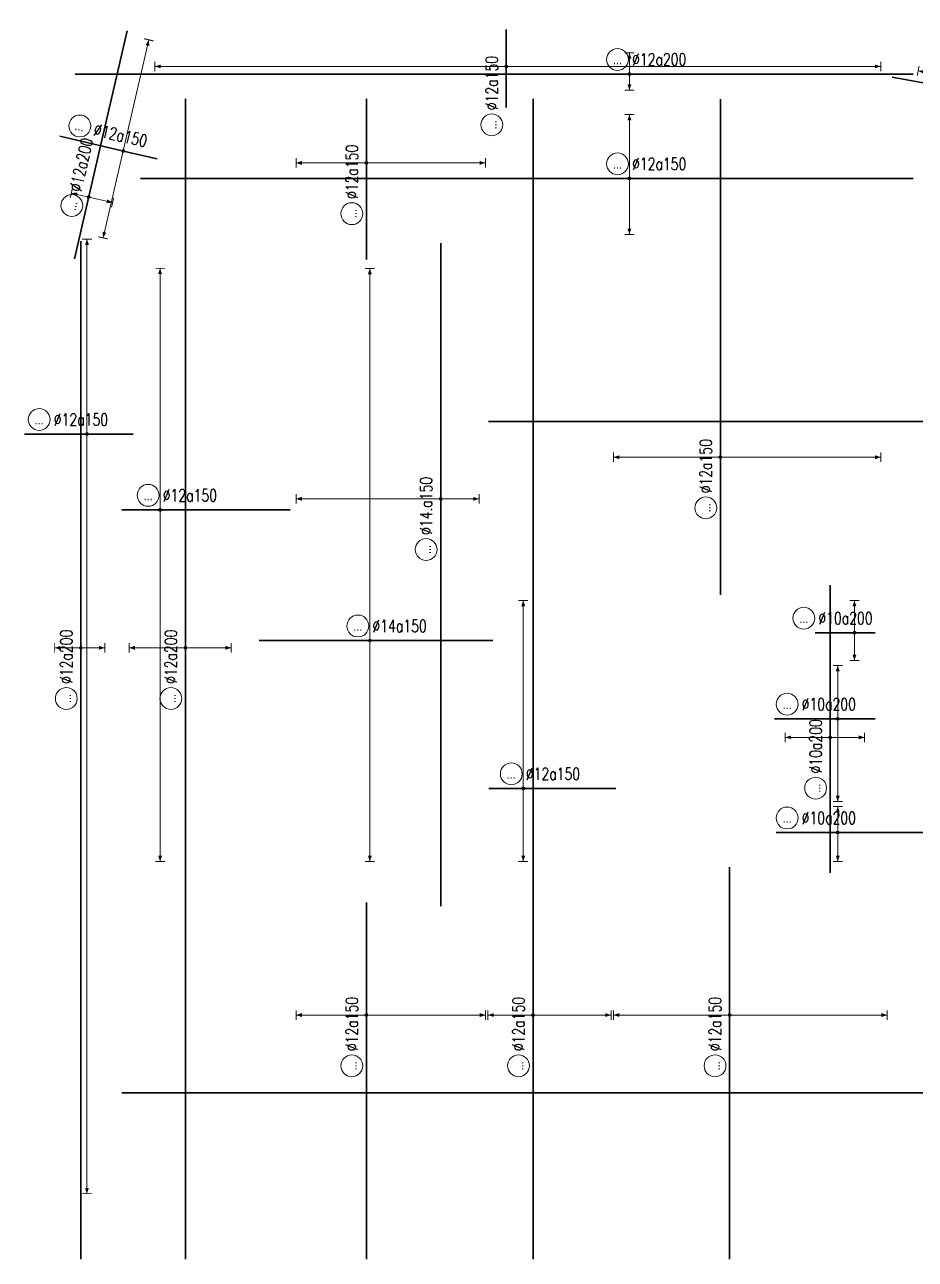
# Model space of a CAD drawing. Header units: millimetres. Extents: x 123850 to 4145305, y -92797 to 45493.
# Drawn here: x 123850 to 151342, y 7400 to 45493 of the extents above; entities that cross this region are included whole.
import ezdxf
from ezdxf.enums import TextEntityAlignment as Align

# ---------------------------------------------------------------- set-up
doc = ezdxf.new("R2010")
doc.units = ezdxf.units.MM
doc.layers.get('0').update_dxf_attribs({"lineweight": 20})
for name, color, linetype, lineweight in [('NDC_S_DIM', 1, 'Continuous', 15), ('NDC_S_REBAR', 4, 'Continuous', 35), ('NDC_S_VN TEXT', 7, 'Continuous', 20)]:
    doc.layers.add(name, color=color, linetype=linetype, lineweight=lineweight)
doc.styles.add('ARIAL', font='arial.ttf', dxfattribs={"width": 0.8})
doc.styles.add('NDC_EN TXT', font='romans.shx', dxfattribs={"width": 0.8})

# ---------------------------------------------------------------- blocks, each defined once
blk = doc.blocks.new('*U346')
h = blk.add_hatch(color=6)
edge = h.paths.add_edge_path()
edge.add_arc((4.81, 0), 0.3, 0, 360)
at = {"layer": 'NDC_S_DIM', "color": 8}
for q in [(4.81, 5.38), (4.81, -5.95)]:
    blk.add_line((4.81, 0), q, dxfattribs=at)
for points in [[(3.81, 5.38, 0.2, 0.2, 0), (5.81, 5.38, 0, 0, 0)], [(3.81, -5.95, 0.2, 0.2, 0), (5.81, -5.95, 0, 0, 0)]]:
    blk.add_lwpolyline(points, format="xyseb", dxfattribs=at)
at = {"layer": 'NDC_S_DIM'}
blk.add_circle((-5.62, 3), 2.25, dxfattribs=at)
at = {"layer": 'NDC_S_DIM', "color": 6}
blk.add_circle((4.81, 0), 0.3, dxfattribs=at)
at = {"layer": 'NDC_S_DIM', "color": 8}
for points in [[(4.41, 4.18), (4.81, 5.38), (5.21, 4.18)], [(4.41, -4.75), (4.81, -5.95), (5.21, -4.75)]]:
    blk.add_solid(points, dxfattribs=at)
at = {"layer": 'NDC_S_REBAR'}
for p, q in [((0, 0), (-7.85, 0)), ((-7.85, 0), (-7.85, 0)), ((0, 0), (32.82, 0)), ((32.82, 0), (32.82, 0)), ((32.82, 0), (32.82, 0)), ((-7.85, 0), (-7.85, 0))]:
    blk.add_line(p, q, dxfattribs=at)
at = {"layer": 'NDC_S_VN TEXT', "style": 'ARIAL', "width": 0.8}
blk.add_attdef('KHT', text='', height=2, dxfattribs=at).set_placement((-5.62, 3), align=Align.MIDDLE_CENTER)
at = {"layer": 'NDC_S_VN TEXT', "color": 3, "style": 'NDC_EN TXT', "width": 0.75}
blk.add_attdef('DKT', (-2.62, 1.75), '', height=2.5, dxfattribs=at)
blk = doc.blocks.new('*U345')
h = blk.add_hatch(color=6)
edge = h.paths.add_edge_path()
edge.add_arc((4.81, 0), 0.3, 0, 360)
at = {"layer": 'NDC_S_DIM', "color": 8}
for q in [(4.81, 10.99), (4.81, -17.01)]:
    blk.add_line((4.81, 0), q, dxfattribs=at)
for points in [[(3.81, 10.99, 0.2, 0.2, 0), (5.81, 10.99, 0, 0, 0)], [(3.81, -17.01, 0.2, 0.2, 0), (5.81, -17.01, 0, 0, 0)]]:
    blk.add_lwpolyline(points, format="xyseb", dxfattribs=at)
at = {"layer": 'NDC_S_DIM'}
blk.add_circle((-5.62, 3), 2.25, dxfattribs=at)
at = {"layer": 'NDC_S_DIM', "color": 6}
blk.add_circle((4.81, 0), 0.3, dxfattribs=at)
at = {"layer": 'NDC_S_DIM', "color": 8}
for points in [[(4.41, 9.79), (4.81, 10.99), (5.21, 9.79)], [(4.41, -15.81), (4.81, -17.01), (5.21, -15.81)]]:
    blk.add_solid(points, dxfattribs=at)
at = {"layer": 'NDC_S_REBAR'}
for p, q in [((0, 0), (-8.18, 0)), ((-8.18, 0), (-8.18, 0)), ((0, 0), (12.48, 0)), ((12.48, 0), (12.48, 0)), ((12.48, 0), (12.48, 0)), ((-8.18, 0), (-8.18, 0))]:
    blk.add_line(p, q, dxfattribs=at)
at = {"layer": 'NDC_S_VN TEXT', "style": 'ARIAL', "width": 0.8}
blk.add_attdef('KHT', text='', height=2, dxfattribs=at).set_placement((-5.62, 3), align=Align.MIDDLE_CENTER)
at = {"layer": 'NDC_S_VN TEXT', "color": 3, "style": 'NDC_EN TXT', "width": 0.75}
blk.add_attdef('DKT', (-2.62, 1.75), '', height=2.5, dxfattribs=at)
blk = doc.blocks.new('*U344')
h = blk.add_hatch(color=6)
edge = h.paths.add_edge_path()
edge.add_arc((4.81, 0), 0.3, 0, 360)
at = {"layer": 'NDC_S_DIM', "color": 8}
for q in [(4.81, 6.63), (4.81, -5.71)]:
    blk.add_line((4.81, 0), q, dxfattribs=at)
for points in [[(3.81, 6.63, 0.2, 0.2, 0), (5.81, 6.63, 0, 0, 0)], [(3.81, -5.71, 0.2, 0.2, 0), (5.81, -5.71, 0, 0, 0)]]:
    blk.add_lwpolyline(points, format="xyseb", dxfattribs=at)
at = {"layer": 'NDC_S_DIM'}
blk.add_circle((-5.62, 3), 2.25, dxfattribs=at)
at = {"layer": 'NDC_S_DIM', "color": 6}
blk.add_circle((4.81, 0), 0.3, dxfattribs=at)
at = {"layer": 'NDC_S_DIM', "color": 8}
for points in [[(4.41, 5.43), (4.81, 6.63), (5.21, 5.43)], [(4.41, -4.51), (4.81, -5.71), (5.21, -4.51)]]:
    blk.add_solid(points, dxfattribs=at)
at = {"layer": 'NDC_S_REBAR'}
for p, q in [((0, 0), (-3.28, 0)), ((-3.28, 0), (-3.28, 0)), ((0, 0), (9.06, 0)), ((9.06, 0), (9.06, 0)), ((9.06, 0), (9.06, 0)), ((-3.28, 0), (-3.28, 0))]:
    blk.add_line(p, q, dxfattribs=at)
at = {"layer": 'NDC_S_VN TEXT', "style": 'ARIAL', "width": 0.8}
blk.add_attdef('KHT', text='', height=2, dxfattribs=at).set_placement((-5.62, 3), align=Align.MIDDLE_CENTER)
at = {"layer": 'NDC_S_VN TEXT', "color": 3, "style": 'NDC_EN TXT', "width": 0.75}
blk.add_attdef('DKT', (-2.62, 1.75), '', height=2.5, dxfattribs=at)
blk = doc.blocks.new('*U337')
h = blk.add_hatch(color=6)
edge = h.paths.add_edge_path()
edge.add_arc((4.81, 0), 0.3, 0, 360)
at = {"layer": 'NDC_S_DIM', "color": 8}
for q in [(4.81, 9.26), (4.81, -7.07)]:
    blk.add_line((4.81, 0), q, dxfattribs=at)
for points in [[(3.81, 9.26, 0.2, 0.2, 0), (5.81, 9.26, 0, 0, 0)], [(3.81, -7.07, 0.2, 0.2, 0), (5.81, -7.07, 0, 0, 0)]]:
    blk.add_lwpolyline(points, format="xyseb", dxfattribs=at)
at = {"layer": 'NDC_S_DIM'}
blk.add_circle((-5.62, 3), 2.25, dxfattribs=at)
at = {"layer": 'NDC_S_DIM', "color": 6}
blk.add_circle((4.81, 0), 0.3, dxfattribs=at)
at = {"layer": 'NDC_S_DIM', "color": 8}
for points in [[(4.41, 8.06), (4.81, 9.26), (5.21, 8.06)], [(4.41, -5.87), (4.81, -7.07), (5.21, -5.87)]]:
    blk.add_solid(points, dxfattribs=at)
at = {"layer": 'NDC_S_REBAR'}
for p, q in [((0, 0), (-23.03, 0)), ((-23.03, 0), (-23.03, 0)), ((0, 0), (36.12, 0)), ((36.12, 0), (36.12, 0)), ((36.12, 0), (36.12, 0)), ((-23.03, 0), (-23.03, 0))]:
    blk.add_line(p, q, dxfattribs=at)
at = {"layer": 'NDC_S_VN TEXT', "style": 'ARIAL', "width": 0.8}
blk.add_attdef('KHT', text='', height=2, dxfattribs=at).set_placement((-5.62, 3), align=Align.MIDDLE_CENTER)
at = {"layer": 'NDC_S_VN TEXT', "color": 3, "style": 'NDC_EN TXT', "width": 0.75}
blk.add_attdef('DKT', (-2.62, 1.75), '', height=2.5, dxfattribs=at)
blk = doc.blocks.new('*U335')
h = blk.add_hatch(color=6)
edge = h.paths.add_edge_path()
edge.add_arc((-9.3, 0), 0.3, 0, 360)
at = {"layer": 'NDC_S_DIM', "color": 8}
for q in [(-9.3, 38.64), (-9.3, -15.03)]:
    blk.add_line((-9.3, 0), q, dxfattribs=at)
for points in [[(-10.3, 38.64, 0.2, 0.2, 0), (-8.3, 38.64, 0, 0, 0)], [(-10.3, -15.03, 0.2, 0.2, 0), (-8.3, -15.03, 0, 0, 0)]]:
    blk.add_lwpolyline(points, format="xyseb", dxfattribs=at)
at = {"layer": 'NDC_S_DIM'}
blk.add_circle((-11.76, 3), 2.25, dxfattribs=at)
at = {"layer": 'NDC_S_DIM', "color": 6}
blk.add_circle((-9.3, 0), 0.3, dxfattribs=at)
at = {"layer": 'NDC_S_DIM', "color": 8}
for points in [[(-9.7, 37.44), (-9.3, 38.64), (-8.9, 37.44)], [(-9.7, -13.83), (-9.3, -15.03), (-8.9, -13.83)]]:
    blk.add_solid(points, dxfattribs=at)
at = {"layer": 'NDC_S_REBAR'}
for p, q in [((0, 0), (-16.35, 0)), ((-16.35, 0), (-16.35, 0)), ((0, 0), (9.77, 0)), ((9.77, 0), (9.77, 0)), ((9.77, 0), (9.77, 0)), ((-16.35, 0), (-16.35, 0))]:
    blk.add_line(p, q, dxfattribs=at)
at = {"layer": 'NDC_S_VN TEXT', "style": 'ARIAL', "width": 0.8}
blk.add_attdef('KHT', text='', height=2, dxfattribs=at).set_placement((-11.76, 3), align=Align.MIDDLE_CENTER)
at = {"layer": 'NDC_S_VN TEXT', "color": 3, "style": 'NDC_EN TXT', "width": 0.75}
blk.add_attdef('DKT', (-8.76, 1.75), '', height=2.5, dxfattribs=at)
blk = doc.blocks.new('*U334')
h = blk.add_hatch(color=6)
edge = h.paths.add_edge_path()
edge.add_arc((-9.3, 0), 0.3, 0, 360)
at = {"layer": 'NDC_S_DIM', "color": 8}
for q in [(-9.3, 31.52), (-9.3, -32.48)]:
    blk.add_line((-9.3, 0), q, dxfattribs=at)
for points in [[(-10.3, 31.52, 0.2, 0.2, 0), (-8.3, 31.52, 0, 0, 0)], [(-10.3, -32.48, 0.2, 0.2, 0), (-8.3, -32.48, 0, 0, 0)]]:
    blk.add_lwpolyline(points, format="xyseb", dxfattribs=at)
at = {"layer": 'NDC_S_DIM'}
blk.add_circle((-11.76, 3), 2.25, dxfattribs=at)
at = {"layer": 'NDC_S_DIM', "color": 6}
blk.add_circle((-9.3, 0), 0.3, dxfattribs=at)
at = {"layer": 'NDC_S_DIM', "color": 8}
for points in [[(-9.7, 30.32), (-9.3, 31.52), (-8.9, 30.32)], [(-9.7, -31.28), (-9.3, -32.48), (-8.9, -31.28)]]:
    blk.add_solid(points, dxfattribs=at)
at = {"layer": 'NDC_S_REBAR'}
for p, q in [((0, 0), (-125.6, 0)), ((-125.6, 0), (-125.6, 0)), ((0, 0), (234.4, 0)), ((234.4, 0), (234.4, 0)), ((234.4, 0), (234.4, 0)), ((-125.6, 0), (-125.6, 0))]:
    blk.add_line(p, q, dxfattribs=at)
at = {"layer": 'NDC_S_VN TEXT', "style": 'ARIAL', "width": 0.8}
blk.add_attdef('KHT', text='', height=2, dxfattribs=at).set_placement((-11.76, 3), align=Align.MIDDLE_CENTER)
at = {"layer": 'NDC_S_VN TEXT', "color": 3, "style": 'NDC_EN TXT', "width": 0.75}
blk.add_attdef('DKT', (-8.76, 1.75), '', height=2.5, dxfattribs=at)
blk = doc.blocks.new('*U333')
h = blk.add_hatch(color=6)
edge = h.paths.add_edge_path()
edge.add_arc((-9.3, 0), 0.3, 0, 360)
at = {"layer": 'NDC_S_DIM', "color": 8}
for q in [(-9.3, 49.7), (-9.3, -72.3)]:
    blk.add_line((-9.3, 0), q, dxfattribs=at)
for points in [[(-10.3, 49.7, 0.2, 0.2, 0), (-8.3, 49.7, 0, 0, 0)], [(-10.3, -72.3, 0.2, 0.2, 0), (-8.3, -72.3, 0, 0, 0)]]:
    blk.add_lwpolyline(points, format="xyseb", dxfattribs=at)
at = {"layer": 'NDC_S_DIM'}
blk.add_circle((-11.76, 3), 2.25, dxfattribs=at)
at = {"layer": 'NDC_S_DIM', "color": 6}
blk.add_circle((-9.3, 0), 0.3, dxfattribs=at)
at = {"layer": 'NDC_S_DIM', "color": 8}
for points in [[(-9.7, 48.5), (-9.3, 49.7), (-8.9, 48.5)], [(-9.7, -71.1), (-9.3, -72.3), (-8.9, -71.1)]]:
    blk.add_solid(points, dxfattribs=at)
at = {"layer": 'NDC_S_REBAR'}
for p, q in [((0, 0), (-17.17, 0)), ((-17.17, 0), (-17.17, 0)), ((0, 0), (17.5, 0)), ((17.5, 0), (17.5, 0)), ((17.5, 0), (17.5, 0)), ((-17.17, 0), (-17.17, 0))]:
    blk.add_line(p, q, dxfattribs=at)
at = {"layer": 'NDC_S_VN TEXT', "style": 'ARIAL', "width": 0.8}
blk.add_attdef('KHT', text='', height=2, dxfattribs=at).set_placement((-11.76, 3), align=Align.MIDDLE_CENTER)
at = {"layer": 'NDC_S_VN TEXT', "color": 3, "style": 'NDC_EN TXT', "width": 0.75}
blk.add_attdef('DKT', (-8.76, 1.75), '', height=2.5, dxfattribs=at)
blk = doc.blocks.new('*U332')
h = blk.add_hatch(color=6)
edge = h.paths.add_edge_path()
edge.add_arc((-9.3, 0), 0.3, 0, 360)
at = {"layer": 'NDC_S_DIM', "color": 8}
for q in [(-9.3, 13.17), (-9.3, -11.5)]:
    blk.add_line((-9.3, 0), q, dxfattribs=at)
for points in [[(-10.3, 13.17, 0.2, 0.2, 0), (-8.3, 13.17, 0, 0, 0)], [(-10.3, -11.5, 0.2, 0.2, 0), (-8.3, -11.5, 0, 0, 0)]]:
    blk.add_lwpolyline(points, format="xyseb", dxfattribs=at)
at = {"layer": 'NDC_S_DIM'}
blk.add_circle((-11.76, 3), 2.25, dxfattribs=at)
at = {"layer": 'NDC_S_DIM', "color": 6}
blk.add_circle((-9.3, 0), 0.3, dxfattribs=at)
at = {"layer": 'NDC_S_DIM', "color": 8}
for points in [[(-9.7, 11.97), (-9.3, 13.17), (-8.9, 11.97)], [(-9.7, -10.3), (-9.3, -11.5), (-8.9, -10.3)]]:
    blk.add_solid(points, dxfattribs=at)
at = {"layer": 'NDC_S_REBAR'}
for p, q in [((0, 0), (-109.94, 0)), ((-109.94, 0), (-109.94, 0)), ((0, 0), (49.08, 0)), ((49.08, 0), (49.08, 0)), ((49.08, 0), (49.08, 0)), ((-109.94, 0), (-109.94, 0))]:
    blk.add_line(p, q, dxfattribs=at)
at = {"layer": 'NDC_S_VN TEXT', "style": 'ARIAL', "width": 0.8}
blk.add_attdef('KHT', text='', height=2, dxfattribs=at).set_placement((-11.76, 3), align=Align.MIDDLE_CENTER)
at = {"layer": 'NDC_S_VN TEXT', "color": 3, "style": 'NDC_EN TXT', "width": 0.75}
blk.add_attdef('DKT', (-8.76, 1.75), '', height=2.5, dxfattribs=at)
blk = doc.blocks.new('*U331')
h = blk.add_hatch(color=6)
edge = h.paths.add_edge_path()
edge.add_arc((4.81, 0), 0.3, 0, 360)
at = {"layer": 'NDC_S_DIM', "color": 8}
for q in [(4.81, 14.49), (4.81, -24.51)]:
    blk.add_line((4.81, 0), q, dxfattribs=at)
for points in [[(3.81, 14.49, 0.2, 0.2, 0), (5.81, 14.49, 0, 0, 0)], [(3.81, -24.51, 0.2, 0.2, 0), (5.81, -24.51, 0, 0, 0)]]:
    blk.add_lwpolyline(points, format="xyseb", dxfattribs=at)
at = {"layer": 'NDC_S_DIM'}
blk.add_circle((-5.62, 3), 2.25, dxfattribs=at)
at = {"layer": 'NDC_S_DIM', "color": 6}
blk.add_circle((4.81, 0), 0.3, dxfattribs=at)
at = {"layer": 'NDC_S_DIM', "color": 8}
for points in [[(4.41, 13.29), (4.81, 14.49), (5.21, 13.29)], [(4.41, -23.31), (4.81, -24.51), (5.21, -23.31)]]:
    blk.add_solid(points, dxfattribs=at)
at = {"layer": 'NDC_S_REBAR'}
for p, q in [((0, 0), (-45.43, 0)), ((-45.43, 0), (-45.43, 0)), ((0, 0), (27.94, 0)), ((27.94, 0), (27.94, 0)), ((27.94, 0), (27.94, 0)), ((-45.43, 0), (-45.43, 0))]:
    blk.add_line(p, q, dxfattribs=at)
at = {"layer": 'NDC_S_VN TEXT', "style": 'ARIAL', "width": 0.8}
blk.add_attdef('KHT', text='', height=2, dxfattribs=at).set_placement((-5.62, 3), align=Align.MIDDLE_CENTER)
at = {"layer": 'NDC_S_VN TEXT', "color": 3, "style": 'NDC_EN TXT', "width": 0.75}
blk.add_attdef('DKT', (-2.62, 1.75), '', height=2.5, dxfattribs=at)
blk = doc.blocks.new('*U329')
h = blk.add_hatch(color=6)
edge = h.paths.add_edge_path()
edge.add_arc((4.81, 0), 0.3, 0, 360)
at = {"layer": 'NDC_S_DIM', "color": 8}
for q in [(4.81, 11.59), (4.81, -9.41)]:
    blk.add_line((4.81, 0), q, dxfattribs=at)
for points in [[(3.81, 11.59, 0.2, 0.2, 0), (5.81, 11.59, 0, 0, 0)], [(3.81, -9.41, 0.2, 0.2, 0), (5.81, -9.41, 0, 0, 0)]]:
    blk.add_lwpolyline(points, format="xyseb", dxfattribs=at)
at = {"layer": 'NDC_S_DIM'}
blk.add_circle((-5.62, 3), 2.25, dxfattribs=at)
at = {"layer": 'NDC_S_DIM', "color": 6}
blk.add_circle((4.81, 0), 0.3, dxfattribs=at)
at = {"layer": 'NDC_S_DIM', "color": 8}
for points in [[(4.41, 10.39), (4.81, 11.59), (5.21, 10.39)], [(4.41, -8.21), (4.81, -9.41), (5.21, -8.21)]]:
    blk.add_solid(points, dxfattribs=at)
at = {"layer": 'NDC_S_REBAR'}
for p, q in [((0, 0), (-120.96, 0)), ((-120.96, 0), (-120.96, 0)), ((0, 0), (117.71, 0)), ((117.71, 0), (117.71, 0)), ((117.71, 0), (117.71, 0)), ((-120.96, 0), (-120.96, 0))]:
    blk.add_line(p, q, dxfattribs=at)
at = {"layer": 'NDC_S_VN TEXT', "style": 'ARIAL', "width": 0.8}
blk.add_attdef('KHT', text='', height=2, dxfattribs=at).set_placement((-5.62, 3), align=Align.MIDDLE_CENTER)
at = {"layer": 'NDC_S_VN TEXT', "color": 3, "style": 'NDC_EN TXT', "width": 0.75}
blk.add_attdef('DKT', (-2.62, 1.75), '', height=2.5, dxfattribs=at)
blk = doc.blocks.new('*U328')
h = blk.add_hatch(color=6)
edge = h.paths.add_edge_path()
edge.add_arc((4.81, 0), 0.3, 0, 360)
at = {"layer": 'NDC_S_DIM', "color": 8}
for q in [(4.81, 9.29), (4.81, -16.04)]:
    blk.add_line((4.81, 0), q, dxfattribs=at)
for points in [[(3.81, 9.29, 0.2, 0.2, 0), (5.81, 9.29, 0, 0, 0)], [(3.81, -16.04, 0.2, 0.2, 0), (5.81, -16.04, 0, 0, 0)]]:
    blk.add_lwpolyline(points, format="xyseb", dxfattribs=at)
at = {"layer": 'NDC_S_DIM'}
blk.add_circle((-5.62, 3), 2.25, dxfattribs=at)
at = {"layer": 'NDC_S_DIM', "color": 6}
blk.add_circle((4.81, 0), 0.3, dxfattribs=at)
at = {"layer": 'NDC_S_DIM', "color": 8}
for points in [[(4.41, 8.09), (4.81, 9.29), (5.21, 8.09)], [(4.41, -14.84), (4.81, -16.04), (5.21, -14.84)]]:
    blk.add_solid(points, dxfattribs=at)
at = {"layer": 'NDC_S_REBAR'}
for p, q in [((0, 0), (-45.43, 0)), ((-45.43, 0), (-45.43, 0)), ((0, 0), (193.24, 0)), ((193.24, 0), (193.24, 0)), ((193.24, 0), (193.24, 0)), ((-45.43, 0), (-45.43, 0))]:
    blk.add_line(p, q, dxfattribs=at)
at = {"layer": 'NDC_S_VN TEXT', "style": 'ARIAL', "width": 0.8}
blk.add_attdef('KHT', text='', height=2, dxfattribs=at).set_placement((-5.62, 3), align=Align.MIDDLE_CENTER)
at = {"layer": 'NDC_S_VN TEXT', "color": 3, "style": 'NDC_EN TXT', "width": 0.75}
blk.add_attdef('DKT', (-2.62, 1.75), '', height=2.5, dxfattribs=at)
blk = doc.blocks.new('*U325')
h = blk.add_hatch(color=6)
edge = h.paths.add_edge_path()
edge.add_arc((4.81, 0), 0.3, 0, 360)
at = {"layer": 'NDC_S_DIM', "color": 8}
for q in [(4.81, 21.99), (4.81, -33.01)]:
    blk.add_line((4.81, 0), q, dxfattribs=at)
for points in [[(3.81, 21.99, 0.2, 0.2, 0), (5.81, 21.99, 0, 0, 0)], [(3.81, -33.01, 0.2, 0.2, 0), (5.81, -33.01, 0, 0, 0)]]:
    blk.add_lwpolyline(points, format="xyseb", dxfattribs=at)
at = {"layer": 'NDC_S_DIM'}
blk.add_circle((-5.62, 3), 2.25, dxfattribs=at)
at = {"layer": 'NDC_S_DIM', "color": 6}
blk.add_circle((4.81, 0), 0.3, dxfattribs=at)
at = {"layer": 'NDC_S_DIM', "color": 8}
for points in [[(4.41, 20.79), (4.81, 21.99), (5.21, 20.79)], [(4.41, -31.81), (4.81, -33.01), (5.21, -31.81)]]:
    blk.add_solid(points, dxfattribs=at)
at = {"layer": 'NDC_S_REBAR'}
for p, q in [((0, 0), (-23.51, 0)), ((-23.51, 0), (-23.51, 0)), ((0, 0), (78.49, 0)), ((78.49, 0), (78.49, 0)), ((78.49, 0), (78.49, 0)), ((-23.51, 0), (-23.51, 0))]:
    blk.add_line(p, q, dxfattribs=at)
at = {"layer": 'NDC_S_VN TEXT', "style": 'ARIAL', "width": 0.8}
blk.add_attdef('KHT', text='', height=2, dxfattribs=at).set_placement((-5.62, 3), align=Align.MIDDLE_CENTER)
at = {"layer": 'NDC_S_VN TEXT', "color": 3, "style": 'NDC_EN TXT', "width": 0.75}
blk.add_attdef('DKT', (-2.62, 1.75), '', height=2.5, dxfattribs=at)
blk = doc.blocks.new('*U323')
h = blk.add_hatch(color=6)
edge = h.paths.add_edge_path()
edge.add_arc((4.81, 0), 0.3, 0, 360)
at = {"layer": 'NDC_S_DIM', "color": 8}
for q in [(4.81, 14.49), (4.81, -24.51)]:
    blk.add_line((4.81, 0), q, dxfattribs=at)
for points in [[(3.81, 14.49, 0.2, 0.2, 0), (5.81, 14.49, 0, 0, 0)], [(3.81, -24.51, 0.2, 0.2, 0), (5.81, -24.51, 0, 0, 0)]]:
    blk.add_lwpolyline(points, format="xyseb", dxfattribs=at)
at = {"layer": 'NDC_S_DIM'}
blk.add_circle((-5.62, 3), 2.25, dxfattribs=at)
at = {"layer": 'NDC_S_DIM', "color": 6}
blk.add_circle((4.81, 0), 0.3, dxfattribs=at)
at = {"layer": 'NDC_S_DIM', "color": 8}
for points in [[(4.41, 13.29), (4.81, 14.49), (5.21, 13.29)], [(4.41, -23.31), (4.81, -24.51), (5.21, -23.31)]]:
    blk.add_solid(points, dxfattribs=at)
at = {"layer": 'NDC_S_REBAR'}
for p, q in [((0, 0), (-15.05, 0)), ((-15.05, 0), (-15.05, 0)), ((0, 0), (17.96, 0)), ((17.96, 0), (17.96, 0)), ((17.96, 0), (17.96, 0)), ((-15.05, 0), (-15.05, 0))]:
    blk.add_line(p, q, dxfattribs=at)
at = {"layer": 'NDC_S_VN TEXT', "style": 'ARIAL', "width": 0.8}
blk.add_attdef('KHT', text='', height=2, dxfattribs=at).set_placement((-5.62, 3), align=Align.MIDDLE_CENTER)
at = {"layer": 'NDC_S_VN TEXT', "color": 3, "style": 'NDC_EN TXT', "width": 0.75}
blk.add_attdef('DKT', (-2.62, 1.75), '', height=2.5, dxfattribs=at)
blk = doc.blocks.new('*U322')
h = blk.add_hatch(color=6)
edge = h.paths.add_edge_path()
edge.add_arc((-9.3, 0), 0.3, 0, 360)
at = {"layer": 'NDC_S_DIM', "color": 8}
for q in [(-9.3, 76.55), (-9.3, -45.45)]:
    blk.add_line((-9.3, 0), q, dxfattribs=at)
for points in [[(-10.3, 76.55, 0.2, 0.2, 0), (-8.3, 76.55, 0, 0, 0)], [(-10.3, -45.45, 0.2, 0.2, 0), (-8.3, -45.45, 0, 0, 0)]]:
    blk.add_lwpolyline(points, format="xyseb", dxfattribs=at)
at = {"layer": 'NDC_S_DIM'}
blk.add_circle((-11.76, 3), 2.25, dxfattribs=at)
at = {"layer": 'NDC_S_DIM', "color": 6}
blk.add_circle((-9.3, 0), 0.3, dxfattribs=at)
at = {"layer": 'NDC_S_DIM', "color": 8}
for points in [[(-9.7, 75.35), (-9.3, 76.55), (-8.9, 75.35)], [(-9.7, -44.25), (-9.3, -45.45), (-8.9, -44.25)]]:
    blk.add_solid(points, dxfattribs=at)
at = {"layer": 'NDC_S_REBAR'}
for p, q in [((0, 0), (-32.05, 0)), ((-32.05, 0), (-32.05, 0)), ((0, 0), (16, 0)), ((16, 0), (16, 0)), ((16, 0), (16, 0)), ((-32.05, 0), (-32.05, 0))]:
    blk.add_line(p, q, dxfattribs=at)
at = {"layer": 'NDC_S_VN TEXT', "style": 'ARIAL', "width": 0.8}
blk.add_attdef('KHT', text='', height=2, dxfattribs=at).set_placement((-11.76, 3), align=Align.MIDDLE_CENTER)
at = {"layer": 'NDC_S_VN TEXT', "color": 3, "style": 'NDC_EN TXT', "width": 0.75}
blk.add_attdef('DKT', (-8.76, 1.75), '', height=2.5, dxfattribs=at)
blk = doc.blocks.new('*U321')
h = blk.add_hatch(color=6)
edge = h.paths.add_edge_path()
edge.add_arc((4.81, 0), 0.3, 0, 360)
at = {"layer": 'NDC_S_DIM', "color": 8}
for q in [(4.81, 29.77), (4.81, -7.89)]:
    blk.add_line((4.81, 0), q, dxfattribs=at)
for points in [[(3.81, 29.77, 0.2, 0.2, 0), (5.81, 29.77, 0, 0, 0)], [(3.81, -7.89, 0.2, 0.2, 0), (5.81, -7.89, 0, 0, 0)]]:
    blk.add_lwpolyline(points, format="xyseb", dxfattribs=at)
at = {"layer": 'NDC_S_DIM'}
blk.add_circle((-5.62, 3), 2.25, dxfattribs=at)
at = {"layer": 'NDC_S_DIM', "color": 6}
blk.add_circle((4.81, 0), 0.3, dxfattribs=at)
at = {"layer": 'NDC_S_DIM', "color": 8}
for points in [[(4.41, 28.57), (4.81, 29.77), (5.21, 28.57)], [(4.41, -6.69), (4.81, -7.89), (5.21, -6.69)]]:
    blk.add_solid(points, dxfattribs=at)
at = {"layer": 'NDC_S_REBAR'}
for p, q in [((0, 0), (-78.94, 0)), ((-78.94, 0), (-78.94, 0)), ((0, 0), (57.39, 0)), ((57.39, 0), (57.39, 0)), ((57.39, 0), (57.39, 0)), ((-78.94, 0), (-78.94, 0))]:
    blk.add_line(p, q, dxfattribs=at)
at = {"layer": 'NDC_S_VN TEXT', "style": 'ARIAL', "width": 0.8}
blk.add_attdef('KHT', text='', height=2, dxfattribs=at).set_placement((-5.62, 3), align=Align.MIDDLE_CENTER)
at = {"layer": 'NDC_S_VN TEXT', "color": 3, "style": 'NDC_EN TXT', "width": 0.75}
blk.add_attdef('DKT', (-2.62, 1.75), '', height=2.5, dxfattribs=at)
blk = doc.blocks.new('*U320')
h = blk.add_hatch(color=6)
edge = h.paths.add_edge_path()
edge.add_arc((4.81, 0), 0.3, 0, 360)
at = {"layer": 'NDC_S_DIM', "color": 8}
for q in [(4.81, 5.39), (4.81, -4.94)]:
    blk.add_line((4.81, 0), q, dxfattribs=at)
for points in [[(3.81, 5.39, 0.2, 0.2, 0), (5.81, 5.39, 0, 0, 0)], [(3.81, -4.94, 0.2, 0.2, 0), (5.81, -4.94, 0, 0, 0)]]:
    blk.add_lwpolyline(points, format="xyseb", dxfattribs=at)
at = {"layer": 'NDC_S_DIM'}
blk.add_circle((-5.62, 3), 2.25, dxfattribs=at)
at = {"layer": 'NDC_S_DIM', "color": 6}
blk.add_circle((4.81, 0), 0.3, dxfattribs=at)
at = {"layer": 'NDC_S_DIM', "color": 8}
for points in [[(4.41, 4.19), (4.81, 5.39), (5.21, 4.19)], [(4.41, -3.74), (4.81, -4.94), (5.21, -3.74)]]:
    blk.add_solid(points, dxfattribs=at)
at = {"layer": 'NDC_S_REBAR'}
for p, q in [((0, 0), (-120.96, 0)), ((-120.96, 0), (-120.96, 0)), ((0, 0), (88.45, 0)), ((88.45, 0), (88.45, 0)), ((88.45, 0), (88.45, 0)), ((-120.96, 0), (-120.96, 0))]:
    blk.add_line(p, q, dxfattribs=at)
at = {"layer": 'NDC_S_VN TEXT', "style": 'ARIAL', "width": 0.8}
blk.add_attdef('KHT', text='', height=2, dxfattribs=at).set_placement((-5.62, 3), align=Align.MIDDLE_CENTER)
at = {"layer": 'NDC_S_VN TEXT', "color": 3, "style": 'NDC_EN TXT', "width": 0.75}
blk.add_attdef('DKT', (-2.62, 1.75), '', height=2.5, dxfattribs=at)
blk = doc.blocks.new('*U319')
h = blk.add_hatch(color=6)
edge = h.paths.add_edge_path()
edge.add_arc((-9.3, 0), 0.3, 0, 360)
at = {"layer": 'NDC_S_DIM', "color": 8}
for q in [(-9.3, 4.36), (-9.3, -3.3)]:
    blk.add_line((-9.3, 0), q, dxfattribs=at)
for points in [[(-10.3, 4.36, 0.2, 0.2, 0), (-8.3, 4.36, 0, 0, 0)], [(-10.3, -3.3, 0.2, 0.2, 0), (-8.3, -3.3, 0, 0, 0)]]:
    blk.add_lwpolyline(points, format="xyseb", dxfattribs=at)
at = {"layer": 'NDC_S_DIM'}
blk.add_circle((-11.76, 3), 2.25, dxfattribs=at)
at = {"layer": 'NDC_S_DIM', "color": 6}
blk.add_circle((-9.3, 0), 0.3, dxfattribs=at)
at = {"layer": 'NDC_S_DIM', "color": 8}
for points in [[(-9.7, 3.16), (-9.3, 4.36), (-8.9, 3.16)], [(-9.7, -2.1), (-9.3, -3.3), (-8.9, -2.1)]]:
    blk.add_solid(points, dxfattribs=at)
at = {"layer": 'NDC_S_REBAR'}
for p, q in [((0, 0), (-123.37, 0)), ((-123.37, 0), (-123.37, 0)), ((0, 0), (49.08, 0)), ((49.08, 0), (49.08, 0)), ((49.08, 0), (49.08, 0)), ((-123.37, 0), (-123.37, 0))]:
    blk.add_line(p, q, dxfattribs=at)
at = {"layer": 'NDC_S_VN TEXT', "style": 'ARIAL', "width": 0.8}
blk.add_attdef('KHT', text='', height=2, dxfattribs=at).set_placement((-11.76, 3), align=Align.MIDDLE_CENTER)
at = {"layer": 'NDC_S_VN TEXT', "color": 3, "style": 'NDC_EN TXT', "width": 0.75}
blk.add_attdef('DKT', (-8.76, 1.75), '', height=2.5, dxfattribs=at)
blk = doc.blocks.new('*U318')
h = blk.add_hatch(color=6)
edge = h.paths.add_edge_path()
edge.add_arc((-1.93, 0), 0.3, 0, 360)
at = {"layer": 'NDC_S_DIM', "color": 8}
for q in [(-1.93, 40.09), (-1.93, -156.24)]:
    blk.add_line((-1.93, 0), q, dxfattribs=at)
for points in [[(-2.93, 40.09, 0.2, 0.2, 0), (-0.93, 40.09, 0, 0, 0)], [(-2.93, -156.24, 0.2, 0.2, 0), (-0.93, -156.24, 0, 0, 0)]]:
    blk.add_lwpolyline(points, format="xyseb", dxfattribs=at)
at = {"layer": 'NDC_S_DIM'}
blk.add_circle((-11.76, 3), 2.25, dxfattribs=at)
at = {"layer": 'NDC_S_DIM', "color": 6}
blk.add_circle((-1.93, 0), 0.3, dxfattribs=at)
at = {"layer": 'NDC_S_DIM', "color": 8}
for points in [[(-2.33, 38.89), (-1.93, 40.09), (-1.53, 38.89)], [(-2.33, -155.04), (-1.93, -156.24), (-1.53, -155.04)]]:
    blk.add_solid(points, dxfattribs=at)
at = {"layer": 'NDC_S_REBAR'}
for p, q in [((0, 0), (-14.76, 0)), ((-14.76, 0), (-14.76, 0)), ((0, 0), (7.58, 0)), ((7.58, 0), (7.58, 0)), ((7.58, 0), (7.58, 0)), ((-14.76, 0), (-14.76, 0))]:
    blk.add_line(p, q, dxfattribs=at)
at = {"layer": 'NDC_S_VN TEXT', "style": 'ARIAL', "width": 0.8}
blk.add_attdef('KHT', text='', height=2, dxfattribs=at).set_placement((-11.76, 3), align=Align.MIDDLE_CENTER)
at = {"layer": 'NDC_S_VN TEXT', "color": 3, "style": 'NDC_EN TXT', "width": 0.75}
blk.add_attdef('DKT', (-8.76, 1.75), '', height=2.5, dxfattribs=at)
blk = doc.blocks.new('*U317')
h = blk.add_hatch(color=6)
edge = h.paths.add_edge_path()
edge.add_arc((6.39, 0), 0.3, 0, 360)
at = {"layer": 'NDC_S_DIM', "color": 8}
for q in [(6.39, 72.32), (6.39, -77.06)]:
    blk.add_line((6.39, 0), q, dxfattribs=at)
for points in [[(5.39, 72.32, 0.2, 0.2, 0), (7.39, 72.32, 0, 0, 0)], [(5.39, -77.06, 0.2, 0.2, 0), (7.39, -77.06, 0, 0, 0)]]:
    blk.add_lwpolyline(points, format="xyseb", dxfattribs=at)
at = {"layer": 'NDC_S_DIM'}
blk.add_circle((-5.62, 3), 2.25, dxfattribs=at)
at = {"layer": 'NDC_S_DIM', "color": 6}
blk.add_circle((6.39, 0), 0.3, dxfattribs=at)
at = {"layer": 'NDC_S_DIM', "color": 8}
for points in [[(5.99, 71.12), (6.39, 72.32), (6.79, 71.12)], [(5.99, -75.86), (6.39, -77.06), (6.79, -75.86)]]:
    blk.add_solid(points, dxfattribs=at)
at = {"layer": 'NDC_S_REBAR'}
for p, q in [((0, 0), (-2.05, 0)), ((-2.05, 0), (-2.05, 0)), ((0, 0), (14.01, 0)), ((14.01, 0), (14.01, 0)), ((14.01, 0), (14.01, 0)), ((-2.05, 0), (-2.05, 0))]:
    blk.add_line(p, q, dxfattribs=at)
at = {"layer": 'NDC_S_VN TEXT', "style": 'ARIAL', "width": 0.8}
blk.add_attdef('KHT', text='', height=2, dxfattribs=at).set_placement((-5.62, 3), align=Align.MIDDLE_CENTER)
at = {"layer": 'NDC_S_VN TEXT', "color": 3, "style": 'NDC_EN TXT', "width": 0.75}
blk.add_attdef('DKT', (-2.62, 1.75), '', height=2.5, dxfattribs=at)
blk = doc.blocks.new('*U316')
h = blk.add_hatch(color=6)
edge = h.paths.add_edge_path()
edge.add_arc((-9.3, 0), 0.3, 0, 360)
at = {"layer": 'NDC_S_DIM', "color": 8}
for q in [(-9.3, 4.36), (-9.3, -3.3)]:
    blk.add_line((-9.3, 0), q, dxfattribs=at)
for points in [[(-10.3, 4.36, 0.2, 0.2, 0), (-8.3, 4.36, 0, 0, 0)], [(-10.3, -3.3, 0.2, 0.2, 0), (-8.3, -3.3, 0, 0, 0)]]:
    blk.add_lwpolyline(points, format="xyseb", dxfattribs=at)
at = {"layer": 'NDC_S_DIM'}
blk.add_circle((-11.76, 3), 2.25, dxfattribs=at)
at = {"layer": 'NDC_S_DIM', "color": 6}
blk.add_circle((-9.3, 0), 0.3, dxfattribs=at)
at = {"layer": 'NDC_S_DIM', "color": 8}
for points in [[(-9.7, 3.16), (-9.3, 4.36), (-8.9, 3.16)], [(-9.7, -2.1), (-9.3, -3.3), (-8.9, -2.1)]]:
    blk.add_solid(points, dxfattribs=at)
at = {"layer": 'NDC_S_REBAR'}
for p, q in [((0, 0), (-91.05, 0)), ((-91.05, 0), (-91.05, 0)), ((0, 0), (95.28, 0)), ((95.28, 0), (95.28, 0)), ((95.28, 0), (95.28, 0)), ((-91.05, 0), (-91.05, 0))]:
    blk.add_line(p, q, dxfattribs=at)
at = {"layer": 'NDC_S_VN TEXT', "style": 'ARIAL', "width": 0.8}
blk.add_attdef('KHT', text='', height=2, dxfattribs=at).set_placement((-11.76, 3), align=Align.MIDDLE_CENTER)
at = {"layer": 'NDC_S_VN TEXT', "color": 3, "style": 'NDC_EN TXT', "width": 0.75}
blk.add_attdef('DKT', (-8.76, 1.75), '', height=2.5, dxfattribs=at)
blk = doc.blocks.new('*U315')
h = blk.add_hatch(color=6)
edge = h.paths.add_edge_path()
edge.add_arc((6.39, 0), 0.3, 0, 360)
at = {"layer": 'NDC_S_DIM', "color": 8}
for q in [(6.39, 57.64), (6.39, -124.35)]:
    blk.add_line((6.39, 0), q, dxfattribs=at)
for points in [[(5.39, 57.64, 0.2, 0.2, 0), (7.39, 57.64, 0, 0, 0)], [(5.39, -124.35, 0.2, 0.2, 0), (7.39, -124.35, 0, 0, 0)]]:
    blk.add_lwpolyline(points, format="xyseb", dxfattribs=at)
at = {"layer": 'NDC_S_DIM'}
blk.add_circle((-5.62, 3), 2.25, dxfattribs=at)
at = {"layer": 'NDC_S_DIM', "color": 6}
blk.add_circle((6.39, 0), 0.3, dxfattribs=at)
at = {"layer": 'NDC_S_DIM', "color": 8}
for points in [[(5.99, 56.44), (6.39, 57.64), (6.79, 56.44)], [(5.99, -123.15), (6.39, -124.35), (6.79, -123.15)]]:
    blk.add_solid(points, dxfattribs=at)
at = {"layer": 'NDC_S_REBAR'}
for p, q in [((0, 0), (-2.05, 0)), ((-2.05, 0), (-2.05, 0)), ((0, 0), (11.11, 0)), ((11.11, 0), (11.11, 0)), ((11.11, 0), (11.11, 0)), ((-2.05, 0), (-2.05, 0))]:
    blk.add_line(p, q, dxfattribs=at)
at = {"layer": 'NDC_S_VN TEXT', "style": 'ARIAL', "width": 0.8}
blk.add_attdef('KHT', text='', height=2, dxfattribs=at).set_placement((-5.62, 3), align=Align.MIDDLE_CENTER)
at = {"layer": 'NDC_S_VN TEXT', "color": 3, "style": 'NDC_EN TXT', "width": 0.75}
blk.add_attdef('DKT', (-2.62, 1.75), '', height=2.5, dxfattribs=at)
blk = doc.blocks.new('*U314')
h = blk.add_hatch(color=6)
edge = h.paths.add_edge_path()
edge.add_arc((-1.93, 0), 0.3, 0, 360)
at = {"layer": 'NDC_S_DIM', "color": 8}
for q in [(-1.93, 23.45), (-1.93, -18.36)]:
    blk.add_line((-1.93, 0), q, dxfattribs=at)
for points in [[(-2.93, 23.45, 0.2, 0.2, 0), (-0.93, 23.45, 0, 0, 0)], [(-2.93, -18.36, 0.2, 0.2, 0), (-0.93, -18.36, 0, 0, 0)]]:
    blk.add_lwpolyline(points, format="xyseb", dxfattribs=at)
at = {"layer": 'NDC_S_DIM'}
blk.add_circle((-11.76, 3), 2.25, dxfattribs=at)
at = {"layer": 'NDC_S_DIM', "color": 6}
blk.add_circle((-1.93, 0), 0.3, dxfattribs=at)
at = {"layer": 'NDC_S_DIM', "color": 8}
for points in [[(-2.33, 22.25), (-1.93, 23.45), (-1.53, 22.25)], [(-2.33, -17.16), (-1.93, -18.36), (-1.53, -17.16)]]:
    blk.add_solid(points, dxfattribs=at)
at = {"layer": 'NDC_S_REBAR'}
for p, q in [((0, 0), (-15.33, 0)), ((-15.33, 0), (-15.33, 0)), ((0, 0), (5.28, 0)), ((5.28, 0), (5.28, 0)), ((5.28, 0), (5.28, 0)), ((-15.33, 0), (-15.33, 0))]:
    blk.add_line(p, q, dxfattribs=at)
at = {"layer": 'NDC_S_VN TEXT', "style": 'ARIAL', "width": 0.8}
blk.add_attdef('KHT', text='', height=2, dxfattribs=at).set_placement((-11.76, 3), align=Align.MIDDLE_CENTER)
at = {"layer": 'NDC_S_VN TEXT', "color": 3, "style": 'NDC_EN TXT', "width": 0.75}
blk.add_attdef('DKT', (-8.76, 1.75), '', height=2.5, dxfattribs=at)
blk = doc.blocks.new('*U312')
h = blk.add_hatch(color=6)
edge = h.paths.add_edge_path()
edge.add_arc((-9.3, 0), 0.3, 0, 360)
at = {"layer": 'NDC_S_DIM', "color": 8}
for q in [(-9.3, 3.68), (-9.3, -5.04)]:
    blk.add_line((-9.3, 0), q, dxfattribs=at)
for points in [[(-10.3, 3.68, 0.2, 0.2, 0), (-8.3, 3.68, 0, 0, 0)], [(-10.3, -5.04, 0.2, 0.2, 0), (-8.3, -5.04, 0, 0, 0)]]:
    blk.add_lwpolyline(points, format="xyseb", dxfattribs=at)
at = {"layer": 'NDC_S_DIM'}
blk.add_circle((-11.76, 3), 2.25, dxfattribs=at)
at = {"layer": 'NDC_S_DIM', "color": 6}
blk.add_circle((-9.3, 0), 0.3, dxfattribs=at)
at = {"layer": 'NDC_S_DIM', "color": 8}
for points in [[(-9.7, 2.48), (-9.3, 3.68), (-8.9, 2.48)], [(-9.7, -3.84), (-9.3, -5.04), (-8.9, -3.84)]]:
    blk.add_solid(points, dxfattribs=at)
at = {"layer": 'NDC_S_REBAR'}
for p, q in [((0, 0), (-22.36, 0)), ((-22.36, 0), (-22.36, 0)), ((0, 0), (25.77, 0)), ((25.77, 0), (25.77, 0)), ((25.77, 0), (25.77, 0)), ((-22.36, 0), (-22.36, 0))]:
    blk.add_line(p, q, dxfattribs=at)
at = {"layer": 'NDC_S_VN TEXT', "style": 'ARIAL', "width": 0.8}
blk.add_attdef('KHT', text='', height=2, dxfattribs=at).set_placement((-11.76, 3), align=Align.MIDDLE_CENTER)
at = {"layer": 'NDC_S_VN TEXT', "color": 3, "style": 'NDC_EN TXT', "width": 0.75}
blk.add_attdef('DKT', (-8.76, 1.75), '', height=2.5, dxfattribs=at)
blk = doc.blocks.new('*U311')
h = blk.add_hatch(color=6)
edge = h.paths.add_edge_path()
edge.add_arc((4.81, 0), 0.3, 0, 360)
at = {"layer": 'NDC_S_DIM', "color": 8}
for q in [(4.81, 23.9), (4.81, -32.43)]:
    blk.add_line((4.81, 0), q, dxfattribs=at)
for points in [[(3.81, 23.9, 0.2, 0.2, 0), (5.81, 23.9, 0, 0, 0)], [(3.81, -32.43, 0.2, 0.2, 0), (5.81, -32.43, 0, 0, 0)]]:
    blk.add_lwpolyline(points, format="xyseb", dxfattribs=at)
at = {"layer": 'NDC_S_DIM'}
blk.add_circle((-5.62, 3), 2.25, dxfattribs=at)
at = {"layer": 'NDC_S_DIM', "color": 6}
blk.add_circle((4.81, 0), 0.3, dxfattribs=at)
at = {"layer": 'NDC_S_DIM', "color": 8}
for points in [[(4.41, 22.7), (4.81, 23.9), (5.21, 22.7)], [(4.41, -31.23), (4.81, -32.43), (5.21, -31.23)]]:
    blk.add_solid(points, dxfattribs=at)
at = {"layer": 'NDC_S_REBAR'}
for p, q in [((0, 0), (-45.43, 0)), ((-45.43, 0), (-45.43, 0)), ((0, 0), (35.24, 0)), ((35.24, 0), (35.24, 0)), ((35.24, 0), (35.24, 0)), ((-45.43, 0), (-45.43, 0))]:
    blk.add_line(p, q, dxfattribs=at)
at = {"layer": 'NDC_S_VN TEXT', "style": 'ARIAL', "width": 0.8}
blk.add_attdef('KHT', text='', height=2, dxfattribs=at).set_placement((-5.62, 3), align=Align.MIDDLE_CENTER)
at = {"layer": 'NDC_S_VN TEXT', "color": 3, "style": 'NDC_EN TXT', "width": 0.75}
blk.add_attdef('DKT', (-2.62, 1.75), '', height=2.5, dxfattribs=at)
blk = doc.blocks.new('*U407')
h = blk.add_hatch(color=6)
edge = h.paths.add_edge_path()
edge.add_arc((-9.3, 0), 0.3, 0, 360)
at = {"layer": 'NDC_S_DIM', "color": 8}
for q in [(-9.3, 43.28), (-9.3, -20.72)]:
    blk.add_line((-9.3, 0), q, dxfattribs=at)
for points in [[(-10.3, 43.28, 0.2, 0.2, 0), (-8.3, 43.28, 0, 0, 0)], [(-10.3, -20.72, 0.2, 0.2, 0), (-8.3, -20.72, 0, 0, 0)]]:
    blk.add_lwpolyline(points, format="xyseb", dxfattribs=at)
at = {"layer": 'NDC_S_DIM'}
blk.add_circle((-11.76, 3), 2.25, dxfattribs=at)
at = {"layer": 'NDC_S_DIM', "color": 6}
blk.add_circle((-9.3, 0), 0.3, dxfattribs=at)
at = {"layer": 'NDC_S_DIM', "color": 8}
for points in [[(-9.7, 42.08), (-9.3, 43.28), (-8.9, 42.08)], [(-9.7, -19.52), (-9.3, -20.72), (-8.9, -19.52)]]:
    blk.add_solid(points, dxfattribs=at)
at = {"layer": 'NDC_S_REBAR'}
for p, q in [((0, 0), (-201.07, 0)), ((-201.07, 0), (-201.07, 0)), ((0, 0), (234.27, 0)), ((234.27, 0), (234.27, 0)), ((234.27, 0), (234.27, 0)), ((-201.07, 0), (-201.07, 0))]:
    blk.add_line(p, q, dxfattribs=at)
at = {"layer": 'NDC_S_VN TEXT', "style": 'ARIAL', "width": 0.8}
blk.add_attdef('KHT', text='', height=2, dxfattribs=at).set_placement((-11.76, 3), align=Align.MIDDLE_CENTER)
at = {"layer": 'NDC_S_VN TEXT', "color": 3, "style": 'NDC_EN TXT', "width": 0.75}
blk.add_attdef('DKT', (-8.76, 1.75), '', height=2.5, dxfattribs=at)

msp = doc.modelspace()

# ---------------------------------------------------------------- block references
at = {"layer": 'NDC_S_REBAR'}
for name, p, xscale, yscale, zscale, rotation, values in [('*U314', (127171, 41534), 150, 150, 150, 347.0000000000333, {'KHT': '...', 'DKT': '%%c12a150'}), ('*U312', (126141, 41533), 150, 150, 150, 76.99999999999534, {'KHT': '...', 'DKT': '%%c12a200'}), ('*U317', (138717, 43248), 150, 150, 150, 90, {'KHT': '...', 'DKT': '%%c12a150'}), ('*U316', (164065, 41417), 149.9999999999999, 149.9999999999999, 149.9999999999999, 349.6486417888568, {'KHT': '...', 'DKT': '%%c12a200'}), ('*U315', (159764, 41573), 150, 150, 150, 79.6486417888567, {'KHT': '...', 'DKT': '%%c12a150'}), ('*U329', (128813, 25545), 150, 150, 150, 90, {'KHT': '...', 'DKT': '%%c12a200'}), ('*U323', (134399, 40507), 150, 150, 150, 90, {'KHT': '...', 'DKT': '%%c12a150'}), ('*U328', (139543, 14215), 150, 150, 150, 90, {'KHT': '...', 'DKT': '%%c12a150'}), ('*U325', (145324, 31427), 150, 150, 150, 90, {'KHT': '...', 'DKT': '%%c12a150'}), ('*U320', (125584, 25545), 150, 150, 150, 90, {'KHT': '...', 'DKT': '%%c12a200'}), ('*U321', (136691, 30141), 150, 150, 150, 90, {'KHT': '...', 'DKT': '%%c14.a150'}), ('*U337', (148714, 22782), 150, 150, 150, 90, {'KHT': '...', 'DKT': '%%c10a200'}), ('*U311', (145610, 14215), 150, 150, 150, 90, {'KHT': '...', 'DKT': '%%c12a150'}), ('*U331', (134399, 14215), 150, 150, 150, 90, {'KHT': '...', 'DKT': '%%c12a150'})]:
    msp.add_blockref(name, p, dxfattribs=dict(at, xscale=xscale, yscale=yscale, zscale=zscale, rotation=rotation)).add_auto_attribs(values)
at = {"layer": 'NDC_S_REBAR', "xscale": 150, "yscale": 150, "zscale": 150}
for name, p, values in [('*U319', (143912, 43970), {'KHT': '...', 'DKT': '%%c12a200'}), ('*U332', (143912, 40749), {'KHT': '...', 'DKT': '%%c12a150'}), ('*U318', (126063, 32861), {'KHT': '...', 'DKT': '%%c12a150'}), ('*U333', (129425, 30521), {'KHT': '...', 'DKT': '%%c12a150'}), ('*U322', (135900, 26492), {'KHT': '...', 'DKT': '%%c14a150'}), ('*U334', (157010, 33247), {'KHT': '...', 'DKT': '%%c12a100'}), ('*U335', (140634, 21929), {'KHT': '...', 'DKT': '%%c12a150'}), ('*U344', (148741, 26731), {'KHT': '...', 'DKT': '%%c10a200'}), ('*U345', (148227, 24077), {'KHT': '...', 'DKT': '%%c10a200'}), ('*U346', (148227, 20568), {'KHT': '...', 'DKT': '%%c10a200'}), ('*U407', (157010, 12533), {'KHT': '...', 'DKT': '%%c12a100'})]:
    msp.add_blockref(name, p, dxfattribs=at).add_auto_attribs(values)

doc.saveas('drawing.dxf')
